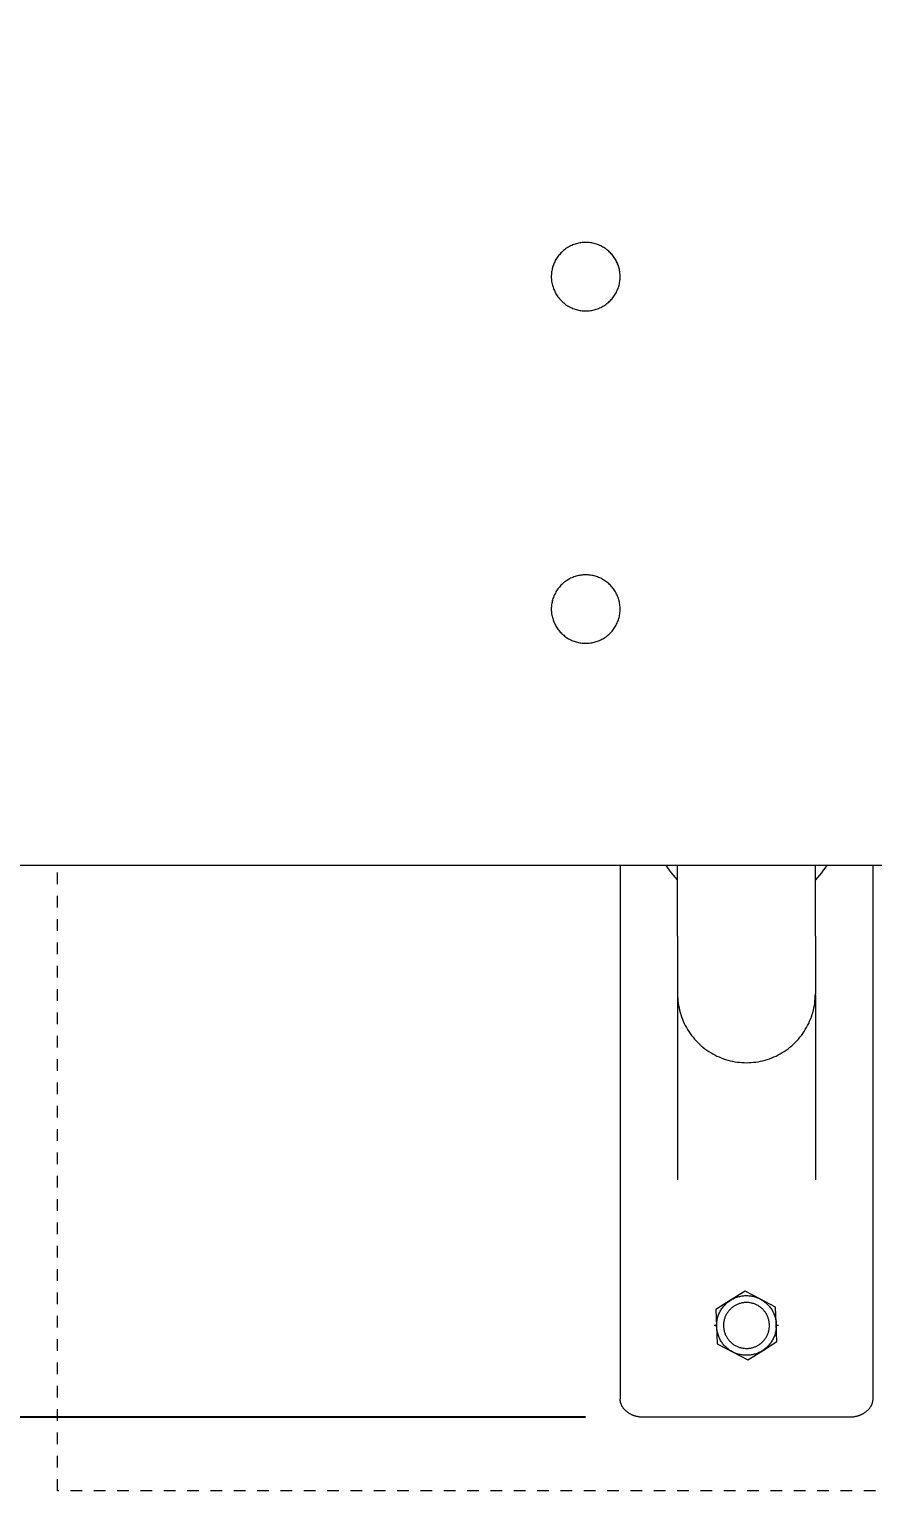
# Model space of a CAD drawing. Header units: inches. Extents: x -9 to 187, y -3 to 135.
# Drawn here: x -0.02 to 7.21, y 48.14 to 60.67 of the extents above; entities that cross this region are included whole.
import ezdxf

# ---------------------------------------------------------------- set-up
doc = ezdxf.new("R2010")
doc.units = ezdxf.units.IN
doc.linetypes.add('HIDDEN', pattern=[1.905, 1.27, -0.635])
for name, color, linetype, lineweight in [('ZANO_R', 7, 'Continuous', 0), ('ZANO_R_przerywana', 250, 'HIDDEN', 0), ('ZANO_W', 1, 'Continuous', 0)]:
    doc.layers.add(name, color=color, linetype=linetype, lineweight=lineweight)
doc.styles.get("Standard").update_dxf_attribs({"font": 'arial.ttf'})
doc.dimstyles.new('amerykanie', dxfattribs={"dimtxt": 50, "dimasz": 50, "dimexe": 0.5, "dimexo": 0.5, "dimgap": 1, "dimtad": 1, "dimdec": 0, "dimzin": 0, "dimlunit": 5, "dimtxsty": 'Standard', "dimcen": 0.09, "dimclrd": 1, "dimclre": 1, "dimclrt": 1, "dimazin": 0, "dimtfac": 1, "dimtdec": 0, "dimtmove": 0, "dimatfit": 3, "dimfxl": 1, "dimtzin": 0, "dimarcsym": 1})

# ---------------------------------------------------------------- blocks, each defined once
blk = doc.blocks.new('*D364')
at = {"layer": 'ZANO_W', "color": 1, "lineweight": -2}
for p, q in [((4.744, 74.751), (-5.358, 74.751)), ((-4.858, 49.769), (-4.858, 73.751)), ((4.744, 48.769), (-5.358, 48.769))]:
    blk.add_line(p, q, dxfattribs=at)
at = {"layer": 'ZANO_W', "color": 1}
for points in [[(-4.691, 73.751), (-5.024, 73.751), (-4.858, 74.751)], [(-5.024, 49.769), (-4.691, 49.769), (-4.858, 48.769)]]:
    blk.add_solid(points, dxfattribs=at)
at = {"layer": 'ZANO_W', "color": 1, "insert": (-6.187, 61.76), "char_height": 1.625, "attachment_point": 5, "rotation": 90}
blk.add_mtext('26', dxfattribs=at)

msp = doc.modelspace()

# ---------------------------------------------------------------- linework, layer by layer
at = {"layer": 'ZANO_R'}
for p, q in [((4.55748, 58.77229), (4.5497, 58.76555)), ((4.55773, 58.77257), (4.54996, 58.76584)), ((4.5655, 58.77876), (4.55748, 58.77229)), ((4.56574, 58.77902), (4.55773, 58.77257)), ((4.57373, 58.78495), (4.5655, 58.77876)), ((4.57396, 58.78519), (4.56574, 58.77902)), ((4.58217, 58.79084), (4.57373, 58.78495)), ((4.5824, 58.79106), (4.57396, 58.78519)), ((4.59082, 58.79644), (4.58217, 58.79084)), ((4.59103, 58.79664), (4.5824, 58.79106)), ((4.59966, 58.80173), (4.59082, 58.79644)), ((4.59986, 58.80192), (4.59103, 58.79664)), ((4.60867, 58.80671), (4.59966, 58.80173)), ((4.60886, 58.80688), (4.59986, 58.80192)), ((4.61785, 58.81137), (4.60867, 58.80671)), ((4.61804, 58.81153), (4.60886, 58.80688)), ((4.62719, 58.81571), (4.61785, 58.81137)), ((4.62737, 58.81585), (4.61804, 58.81153)), ((4.63668, 58.81972), (4.62719, 58.81571)), ((4.63684, 58.81985), (4.62737, 58.81585)), ((4.6463, 58.8234), (4.63668, 58.81972)), ((4.64645, 58.82351), (4.63684, 58.81985)), ((4.65604, 58.82674), (4.6463, 58.8234)), ((4.65618, 58.82684), (4.64645, 58.82351)), ((4.6659, 58.82973), (4.65604, 58.82674)), ((4.66602, 58.82982), (4.65618, 58.82684)), ((4.67585, 58.83238), (4.6659, 58.82973)), ((4.67595, 58.83246), (4.66602, 58.82982)), ((4.68589, 58.83469), (4.67585, 58.83238)), ((4.68598, 58.83475), (4.67595, 58.83246)), ((4.696, 58.83664), (4.68589, 58.83469)), ((4.69608, 58.83669), (4.68598, 58.83475)), ((4.70617, 58.83823), (4.696, 58.83664)), ((4.70624, 58.83827), (4.69608, 58.83669)), ((4.7164, 58.83947), (4.70617, 58.83823)), ((4.71644, 58.8395), (4.70624, 58.83827)), ((4.72666, 58.84036), (4.7164, 58.83947)), ((4.72669, 58.84038), (4.71644, 58.8395)), ((4.73694, 58.84088), (4.72666, 58.84036)), ((4.73696, 58.84089), (4.72669, 58.84038)), ((4.74724, 58.84105), (4.73694, 58.84088)), ((4.74724, 58.84105), (4.73696, 58.84089)), ((4.75752, 58.84089), (4.74724, 58.84105)), ((4.75754, 58.84088), (4.74724, 58.84105)), ((4.76779, 58.84038), (4.75752, 58.84089)), ((4.76782, 58.84036), (4.75754, 58.84088)), ((4.77803, 58.8395), (4.76779, 58.84038)), ((4.77808, 58.83947), (4.76782, 58.84036)), ((4.78824, 58.83827), (4.77803, 58.8395)), ((4.78831, 58.83823), (4.77808, 58.83947)), ((4.7984, 58.83669), (4.78824, 58.83827)), ((4.79848, 58.83664), (4.78831, 58.83823)), ((4.8085, 58.83475), (4.7984, 58.83669)), ((4.80859, 58.83469), (4.79848, 58.83664)), ((4.81852, 58.83246), (4.8085, 58.83475)), ((4.81863, 58.83238), (4.80859, 58.83469)), ((4.82846, 58.82982), (4.81852, 58.83246)), ((4.82858, 58.82973), (4.81863, 58.83238)), ((4.8383, 58.82684), (4.82846, 58.82982)), ((4.83844, 58.82674), (4.82858, 58.82973)), ((4.84803, 58.82351), (4.8383, 58.82684)), ((4.84818, 58.8234), (4.83844, 58.82674)), ((4.85764, 58.81985), (4.84803, 58.82351)), ((4.8578, 58.81972), (4.84818, 58.8234)), ((4.86711, 58.81585), (4.85764, 58.81985)), ((4.86728, 58.81571), (4.8578, 58.81972)), ((4.87644, 58.81153), (4.86711, 58.81585)), ((4.87662, 58.81137), (4.86728, 58.81571)), ((4.88561, 58.80688), (4.87644, 58.81153)), ((4.88581, 58.80671), (4.87662, 58.81137)), ((4.89462, 58.80192), (4.88561, 58.80688)), ((4.89482, 58.80173), (4.88581, 58.80671)), ((4.90344, 58.79664), (4.89462, 58.80192)), ((4.90366, 58.79644), (4.89482, 58.80173)), ((4.91208, 58.79106), (4.90344, 58.79664)), ((4.9123, 58.79084), (4.90366, 58.79644)), ((4.92052, 58.78519), (4.91208, 58.79106)), ((4.92075, 58.78495), (4.9123, 58.79084)), ((4.92874, 58.77902), (4.92052, 58.78519)), ((4.92898, 58.77876), (4.92075, 58.78495)), ((4.93675, 58.77257), (4.92874, 58.77902)), ((4.937, 58.77229), (4.92898, 58.77876)), ((4.94452, 58.76584), (4.93675, 58.77257)), ((4.94478, 58.76555), (4.937, 58.77229)), ((4.46969, 58.64732), (4.46632, 58.63758)), ((4.46998, 58.64786), (4.46661, 58.63815)), ((4.4734, 58.65693), (4.46969, 58.64732)), ((4.47369, 58.65745), (4.46998, 58.64786)), ((4.47744, 58.6664), (4.4734, 58.65693)), ((4.47773, 58.66691), (4.47369, 58.65745)), ((4.4818, 58.67573), (4.47744, 58.6664)), ((4.48209, 58.67622), (4.47773, 58.66691)), ((4.48649, 58.6849), (4.4818, 58.67573)), ((4.48678, 58.68537), (4.48209, 58.67622)), ((4.4915, 58.6939), (4.48649, 58.6849)), ((4.49179, 58.69435), (4.48678, 58.68537)), ((4.49682, 58.70272), (4.4915, 58.6939)), ((4.49711, 58.70315), (4.49179, 58.69435)), ((4.50244, 58.71134), (4.49682, 58.70272)), ((4.50273, 58.71176), (4.49711, 58.70315)), ((4.50836, 58.71977), (4.50244, 58.71134)), ((4.50864, 58.72017), (4.50273, 58.71176)), ((4.51457, 58.72799), (4.50836, 58.71977)), ((4.51485, 58.72837), (4.50864, 58.72017)), ((4.52106, 58.73598), (4.51457, 58.72799)), ((4.52134, 58.73634), (4.51485, 58.72837)), ((4.52783, 58.74374), (4.52106, 58.73598)), ((4.5281, 58.74409), (4.52134, 58.73634)), ((4.53486, 58.75126), (4.52783, 58.74374)), ((4.53513, 58.75159), (4.5281, 58.74409)), ((4.54216, 58.75854), (4.53486, 58.75126)), ((4.54242, 58.75884), (4.53513, 58.75159)), ((4.5497, 58.76555), (4.54216, 58.75854)), ((4.54996, 58.76584), (4.54242, 58.75884)), ((4.95206, 58.75884), (4.94452, 58.76584)), ((4.95232, 58.75854), (4.94478, 58.76555)), ((4.95935, 58.75159), (4.95206, 58.75884)), ((4.95961, 58.75126), (4.95232, 58.75854)), ((4.96638, 58.74409), (4.95935, 58.75159)), ((4.96665, 58.74374), (4.95961, 58.75126)), ((4.97314, 58.73634), (4.96638, 58.74409)), ((4.97342, 58.73598), (4.96665, 58.74374)), ((4.97963, 58.72837), (4.97314, 58.73634)), ((4.97991, 58.72799), (4.97342, 58.73598)), ((4.98584, 58.72017), (4.97963, 58.72837)), ((4.98612, 58.71977), (4.97991, 58.72799)), ((4.99175, 58.71176), (4.98584, 58.72017)), ((4.99204, 58.71134), (4.98612, 58.71977)), ((4.99737, 58.70315), (4.99175, 58.71176)), ((4.99766, 58.70272), (4.99204, 58.71134)), ((5.00269, 58.69435), (4.99737, 58.70315)), ((5.00298, 58.6939), (4.99766, 58.70272)), ((5.00769, 58.68537), (5.00269, 58.69435)), ((5.00799, 58.6849), (5.00298, 58.6939)), ((5.01238, 58.67622), (5.00769, 58.68537)), ((5.01267, 58.67573), (5.00799, 58.6849)), ((5.01675, 58.66691), (5.01238, 58.67622)), ((5.01704, 58.6664), (5.01267, 58.67573)), ((5.02079, 58.65745), (5.01675, 58.66691)), ((5.02108, 58.65693), (5.01704, 58.6664)), ((5.0245, 58.64786), (5.02079, 58.65745)), ((5.02479, 58.64732), (5.02108, 58.65693)), ((5.02787, 58.63815), (5.0245, 58.64786)), ((5.02815, 58.63758), (5.02479, 58.64732)), ((4.45219, 58.55743), (4.45198, 58.54715)), ((4.45198, 58.54715), (4.45225, 58.5369)), ((4.45275, 58.5677), (4.45219, 58.55743)), ((4.45225, 58.5369), (4.45286, 58.52667)), ((4.45367, 58.57794), (4.45275, 58.5677)), ((4.45286, 58.52667), (4.45384, 58.51647)), ((4.45494, 58.58814), (4.45367, 58.57794)), ((4.45658, 58.59829), (4.45494, 58.58814)), ((4.45856, 58.60838), (4.45658, 58.59829)), ((4.4609, 58.6184), (4.45856, 58.60838)), ((4.4615, 58.62091), (4.45979, 58.61406)), ((4.46358, 58.62832), (4.4609, 58.6184)), ((4.46338, 58.62772), (4.4615, 58.62091)), ((4.46632, 58.63758), (4.4633, 58.62774)), ((4.46661, 58.63815), (4.46358, 58.62832)), ((5.0309, 58.62832), (5.02787, 58.63815)), ((5.03118, 58.62774), (5.02815, 58.63758)), ((5.03358, 58.6184), (5.0309, 58.62832)), ((5.03297, 58.62091), (5.0311, 58.62772)), ((5.03468, 58.61406), (5.03297, 58.62091)), ((5.03592, 58.60838), (5.03358, 58.6184)), ((5.0379, 58.59829), (5.03592, 58.60838)), ((5.03953, 58.58814), (5.0379, 58.59829)), ((5.04081, 58.57794), (5.03953, 58.58814)), ((5.04064, 58.51647), (5.04161, 58.52667)), ((5.04173, 58.5677), (5.04081, 58.57794)), ((5.04161, 58.52667), (5.04223, 58.5369)), ((5.04229, 58.55743), (5.04173, 58.5677)), ((5.04223, 58.5369), (5.0425, 58.54715)), ((5.0425, 58.54715), (5.04229, 58.55743)), ((4.45384, 58.51647), (4.45517, 58.5063)), ((4.45517, 58.5063), (4.45685, 58.49619)), ((4.45685, 58.49619), (4.45888, 58.48614)), ((4.45888, 58.48614), (4.46125, 58.47617)), ((4.46125, 58.47617), (4.46398, 58.46628)), ((4.46398, 58.46628), (4.46704, 58.4565)), ((4.46704, 58.4565), (4.47044, 58.44683)), ((4.47044, 58.44683), (4.47418, 58.43728)), ((4.47418, 58.43728), (4.47824, 58.42787)), ((4.47824, 58.42787), (4.48263, 58.41861)), ((4.48263, 58.41861), (4.48734, 58.4095)), ((4.48734, 58.4095), (4.49236, 58.40056)), ((4.49236, 58.40056), (4.49768, 58.39181)), ((4.49768, 58.39181), (4.50331, 58.38324)), ((4.99116, 58.38324), (4.99679, 58.39181)), ((4.99679, 58.39181), (5.00212, 58.40056)), ((5.00212, 58.40056), (5.00714, 58.4095)), ((5.00714, 58.4095), (5.01185, 58.41861)), ((5.01185, 58.41861), (5.01624, 58.42787)), ((5.01624, 58.42787), (5.0203, 58.43728)), ((5.0203, 58.43728), (5.02404, 58.44683)), ((5.02404, 58.44683), (5.02744, 58.4565)), ((5.02744, 58.4565), (5.0305, 58.46628)), ((5.0305, 58.46628), (5.03322, 58.47617)), ((5.03322, 58.47617), (5.0356, 58.48614)), ((5.0356, 58.48614), (5.03763, 58.49619)), ((5.03763, 58.49619), (5.03931, 58.5063)), ((5.03931, 58.5063), (5.04064, 58.51647)), ((4.50331, 58.38324), (4.50924, 58.37487)), ((4.50924, 58.37487), (4.51545, 58.36671)), ((4.51545, 58.36671), (4.52193, 58.35878)), ((4.52193, 58.35878), (4.5287, 58.35107)), ((4.5287, 58.35107), (4.53572, 58.3436)), ((4.53572, 58.3436), (4.543, 58.33639)), ((4.543, 58.33639), (4.55052, 58.32942)), ((4.55052, 58.32942), (4.55829, 58.32273)), ((4.55829, 58.32273), (4.56628, 58.31631)), ((4.56628, 58.31631), (4.57448, 58.31017)), ((4.57448, 58.31017), (4.5829, 58.30431)), ((4.5829, 58.30431), (4.59152, 58.29876)), ((4.59152, 58.29876), (4.60032, 58.2935)), ((4.60032, 58.2935), (4.6093, 58.28856)), ((4.6093, 58.28856), (4.61844, 58.28392)), ((4.61844, 58.28392), (4.62774, 58.27961)), ((4.62774, 58.27961), (4.63719, 58.27563)), ((4.63719, 58.27563), (4.64677, 58.27197)), ((4.64677, 58.27197), (4.65647, 58.26865)), ((4.65647, 58.26865), (4.66627, 58.26567)), ((4.8282, 58.26567), (4.83801, 58.26865)), ((4.83801, 58.26865), (4.84771, 58.27197)), ((4.84771, 58.27197), (4.85729, 58.27563)), ((4.85729, 58.27563), (4.86673, 58.27961)), ((4.86673, 58.27961), (4.87603, 58.28392)), ((4.87603, 58.28392), (4.88518, 58.28856)), ((4.88518, 58.28856), (4.89416, 58.2935)), ((4.89416, 58.2935), (4.90296, 58.29876)), ((4.90296, 58.29876), (4.91158, 58.30431)), ((4.91158, 58.30431), (4.91999, 58.31017)), ((4.91999, 58.31017), (4.9282, 58.31631)), ((4.9282, 58.31631), (4.93619, 58.32273)), ((4.93619, 58.32273), (4.94395, 58.32942)), ((4.94395, 58.32942), (4.95148, 58.33639)), ((4.95148, 58.33639), (4.95876, 58.3436)), ((4.95876, 58.3436), (4.96578, 58.35107)), ((4.96578, 58.35107), (4.97254, 58.35878)), ((4.97254, 58.35878), (4.97903, 58.36671)), ((4.97903, 58.36671), (4.98524, 58.37487)), ((4.98524, 58.37487), (4.99116, 58.38324)), ((4.66627, 58.26567), (4.67618, 58.26303)), ((4.67618, 58.26303), (4.68617, 58.26074)), ((4.68617, 58.26074), (4.69624, 58.25879)), ((4.69624, 58.25879), (4.70636, 58.2572)), ((4.70636, 58.2572), (4.71654, 58.25595)), ((4.71654, 58.25595), (4.72675, 58.25506)), ((4.72675, 58.25506), (4.73699, 58.25453)), ((4.73699, 58.25453), (4.74724, 58.25435)), ((4.74724, 58.25435), (4.75749, 58.25453)), ((4.75749, 58.25453), (4.76773, 58.25506)), ((4.76773, 58.25506), (4.77794, 58.25595)), ((4.77794, 58.25595), (4.78811, 58.2572)), ((4.78811, 58.2572), (4.79824, 58.25879)), ((4.79824, 58.25879), (4.80831, 58.26074)), ((4.80831, 58.26074), (4.8183, 58.26303)), ((4.8183, 58.26303), (4.8282, 58.26567)), ((4.52134, 55.88641), (4.51485, 55.87844)), ((4.5281, 55.89416), (4.52134, 55.88641)), ((4.53513, 55.90166), (4.5281, 55.89416)), ((4.54242, 55.90891), (4.53513, 55.90166)), ((4.54996, 55.91591), (4.54242, 55.90891)), ((4.55773, 55.92264), (4.54996, 55.91591)), ((4.56574, 55.92909), (4.55773, 55.92264)), ((4.57396, 55.93526), (4.56574, 55.92909)), ((4.5824, 55.94114), (4.57396, 55.93526)), ((4.59103, 55.94672), (4.5824, 55.94114)), ((4.59986, 55.95199), (4.59103, 55.94672)), ((4.60886, 55.95696), (4.59986, 55.95199)), ((4.61804, 55.9616), (4.60886, 55.95696)), ((4.62737, 55.96593), (4.61804, 55.9616)), ((4.63684, 55.96992), (4.62737, 55.96593)), ((4.64645, 55.97358), (4.63684, 55.96992)), ((4.65618, 55.97691), (4.64645, 55.97358)), ((4.66602, 55.97989), (4.65618, 55.97691)), ((4.67595, 55.98253), (4.66602, 55.97989)), ((4.68598, 55.98482), (4.67595, 55.98253)), ((4.69608, 55.98676), (4.68598, 55.98482)), ((4.70624, 55.98834), (4.69608, 55.98676)), ((4.71644, 55.98957), (4.70624, 55.98834)), ((4.72669, 55.99045), (4.71644, 55.98957)), ((4.73696, 55.99096), (4.72669, 55.99045)), ((4.74724, 55.99112), (4.73696, 55.99096)), ((4.75752, 55.99096), (4.74724, 55.99112)), ((4.76779, 55.99045), (4.75752, 55.99096)), ((4.77803, 55.98957), (4.76779, 55.99045)), ((4.78824, 55.98834), (4.77803, 55.98957)), ((4.7984, 55.98676), (4.78824, 55.98834)), ((4.8085, 55.98482), (4.7984, 55.98676)), ((4.81852, 55.98253), (4.8085, 55.98482)), ((4.82846, 55.97989), (4.81852, 55.98253)), ((4.8383, 55.97691), (4.82846, 55.97989)), ((4.84803, 55.97358), (4.8383, 55.97691)), ((4.85764, 55.96992), (4.84803, 55.97358)), ((4.86711, 55.96593), (4.85764, 55.96992)), ((4.87644, 55.9616), (4.86711, 55.96593)), ((4.88561, 55.95696), (4.87644, 55.9616)), ((4.89462, 55.95199), (4.88561, 55.95696)), ((4.90344, 55.94672), (4.89462, 55.95199)), ((4.91208, 55.94114), (4.90344, 55.94672)), ((4.92052, 55.93526), (4.91208, 55.94114)), ((4.92874, 55.92909), (4.92052, 55.93526)), ((4.93675, 55.92264), (4.92874, 55.92909)), ((4.94452, 55.91591), (4.93675, 55.92264)), ((4.95206, 55.90891), (4.94452, 55.91591)), ((4.95935, 55.90166), (4.95206, 55.90891)), ((4.96638, 55.89416), (4.95935, 55.90166)), ((4.97314, 55.88641), (4.96638, 55.89416)), ((4.97963, 55.87844), (4.97314, 55.88641)), ((4.4609, 55.76847), (4.45856, 55.75845)), ((4.4615, 55.77098), (4.45979, 55.76413)), ((4.46358, 55.77839), (4.4609, 55.76847)), ((4.46338, 55.77779), (4.4615, 55.77098)), ((4.46661, 55.78822), (4.46358, 55.77839)), ((4.46998, 55.79793), (4.46661, 55.78822)), ((4.47369, 55.80752), (4.46998, 55.79793)), ((4.47773, 55.81698), (4.47369, 55.80752)), ((4.48209, 55.82629), (4.47773, 55.81698)), ((4.48678, 55.83544), (4.48209, 55.82629)), ((4.49179, 55.84442), (4.48678, 55.83544)), ((4.49711, 55.85322), (4.49179, 55.84442)), ((4.50273, 55.86183), (4.49711, 55.85322)), ((4.50864, 55.87024), (4.50273, 55.86183)), ((4.51485, 55.87844), (4.50864, 55.87024)), ((4.98584, 55.87024), (4.97963, 55.87844)), ((4.99175, 55.86183), (4.98584, 55.87024)), ((4.99737, 55.85322), (4.99175, 55.86183)), ((5.00269, 55.84442), (4.99737, 55.85322)), ((5.00769, 55.83544), (5.00269, 55.84442)), ((5.01238, 55.82629), (5.00769, 55.83544)), ((5.01675, 55.81698), (5.01238, 55.82629)), ((5.02079, 55.80752), (5.01675, 55.81698)), ((5.0245, 55.79793), (5.02079, 55.80752)), ((5.02787, 55.78822), (5.0245, 55.79793)), ((5.0309, 55.77839), (5.02787, 55.78822)), ((5.03358, 55.76847), (5.0309, 55.77839)), ((5.03297, 55.77098), (5.0311, 55.77779)), ((5.03468, 55.76413), (5.03297, 55.77098)), ((5.03592, 55.75845), (5.03358, 55.76847)), ((4.45219, 55.7075), (4.45198, 55.69722)), ((4.45198, 55.69722), (4.45225, 55.68697)), ((4.45275, 55.71777), (4.45219, 55.7075)), ((4.45225, 55.68697), (4.45286, 55.67674)), ((4.45367, 55.72801), (4.45275, 55.71777)), ((4.45286, 55.67674), (4.45384, 55.66654)), ((4.45494, 55.73821), (4.45367, 55.72801)), ((4.45384, 55.66654), (4.45517, 55.65637)), ((4.45658, 55.74836), (4.45494, 55.73821)), ((4.45517, 55.65637), (4.45685, 55.64626)), ((4.45856, 55.75845), (4.45658, 55.74836)), ((4.45685, 55.64626), (4.45888, 55.63621)), ((4.45888, 55.63621), (4.46125, 55.62624)), ((5.03322, 55.62624), (5.0356, 55.63621)), ((5.0356, 55.63621), (5.03763, 55.64626)), ((5.0379, 55.74836), (5.03592, 55.75845)), ((5.03763, 55.64626), (5.03931, 55.65637)), ((5.03953, 55.73821), (5.0379, 55.74836)), ((5.03931, 55.65637), (5.04064, 55.66654)), ((5.04081, 55.72801), (5.03953, 55.73821)), ((5.04064, 55.66654), (5.04161, 55.67674)), ((5.04173, 55.71777), (5.04081, 55.72801)), ((5.04161, 55.67674), (5.04223, 55.68697)), ((5.04229, 55.7075), (5.04173, 55.71777)), ((5.04223, 55.68697), (5.0425, 55.69722)), ((5.0425, 55.69722), (5.04229, 55.7075)), ((4.46125, 55.62624), (4.46398, 55.61636)), ((4.46398, 55.61636), (4.46704, 55.60657)), ((4.46704, 55.60657), (4.47044, 55.5969)), ((4.47044, 55.5969), (4.47418, 55.58736)), ((4.47418, 55.58736), (4.47824, 55.57794)), ((4.47824, 55.57794), (4.48263, 55.56868)), ((4.48263, 55.56868), (4.48734, 55.55957)), ((4.48734, 55.55957), (4.49236, 55.55064)), ((4.49236, 55.55064), (4.49768, 55.54188)), ((4.49768, 55.54188), (4.50331, 55.53331)), ((4.50331, 55.53331), (4.50924, 55.52494)), ((4.50924, 55.52494), (4.51545, 55.51679)), ((4.51545, 55.51679), (4.52193, 55.50885)), ((4.97254, 55.50885), (4.97903, 55.51679)), ((4.97903, 55.51679), (4.98524, 55.52494)), ((4.98524, 55.52494), (4.99116, 55.53331)), ((4.99116, 55.53331), (4.99679, 55.54188)), ((4.99679, 55.54188), (5.00212, 55.55064)), ((5.00212, 55.55064), (5.00714, 55.55957)), ((5.00714, 55.55957), (5.01185, 55.56868)), ((5.01185, 55.56868), (5.01624, 55.57794)), ((5.01624, 55.57794), (5.0203, 55.58736)), ((5.0203, 55.58736), (5.02404, 55.5969)), ((5.02404, 55.5969), (5.02744, 55.60657)), ((5.02744, 55.60657), (5.0305, 55.61636)), ((5.0305, 55.61636), (5.03322, 55.62624)), ((4.52193, 55.50885), (4.5287, 55.50114)), ((4.5287, 55.50114), (4.53572, 55.49368)), ((4.53572, 55.49368), (4.543, 55.48646)), ((4.543, 55.48646), (4.55052, 55.4795)), ((4.55052, 55.4795), (4.55829, 55.4728)), ((4.55829, 55.4728), (4.56628, 55.46638)), ((4.56628, 55.46638), (4.57448, 55.46024)), ((4.57448, 55.46024), (4.5829, 55.45438)), ((4.5829, 55.45438), (4.59152, 55.44883)), ((4.59152, 55.44883), (4.60032, 55.44357)), ((4.60032, 55.44357), (4.6093, 55.43863)), ((4.6093, 55.43863), (4.61844, 55.434)), ((4.61844, 55.434), (4.62774, 55.42968)), ((4.62774, 55.42968), (4.63719, 55.4257)), ((4.63719, 55.4257), (4.64677, 55.42204)), ((4.64677, 55.42204), (4.65647, 55.41872)), ((4.65647, 55.41872), (4.66627, 55.41574)), ((4.66627, 55.41574), (4.67618, 55.4131)), ((4.67618, 55.4131), (4.68617, 55.41081)), ((4.68617, 55.41081), (4.69624, 55.40886)), ((4.69624, 55.40886), (4.70636, 55.40727)), ((4.70636, 55.40727), (4.71654, 55.40602)), ((4.71654, 55.40602), (4.72675, 55.40514)), ((4.72675, 55.40514), (4.73699, 55.4046)), ((4.73699, 55.4046), (4.74724, 55.40442)), ((4.74724, 55.40442), (4.75749, 55.4046)), ((4.75749, 55.4046), (4.76773, 55.40514)), ((4.76773, 55.40514), (4.77794, 55.40602)), ((4.77794, 55.40602), (4.78811, 55.40727)), ((4.78811, 55.40727), (4.79824, 55.40886)), ((4.79824, 55.40886), (4.80831, 55.41081)), ((4.80831, 55.41081), (4.8183, 55.4131)), ((4.8183, 55.4131), (4.8282, 55.41574)), ((4.8282, 55.41574), (4.83801, 55.41872)), ((4.83801, 55.41872), (4.84771, 55.42204)), ((4.84771, 55.42204), (4.85729, 55.4257)), ((4.85729, 55.4257), (4.86673, 55.42968)), ((4.86673, 55.42968), (4.87603, 55.434)), ((4.87603, 55.434), (4.88518, 55.43863)), ((4.88518, 55.43863), (4.89416, 55.44357)), ((4.89416, 55.44357), (4.90296, 55.44883)), ((4.90296, 55.44883), (4.91158, 55.45438)), ((4.91158, 55.45438), (4.91999, 55.46024)), ((4.91999, 55.46024), (4.9282, 55.46638)), ((4.9282, 55.46638), (4.93619, 55.4728)), ((4.93619, 55.4728), (4.94395, 55.4795)), ((4.94395, 55.4795), (4.95148, 55.48646)), ((4.95148, 55.48646), (4.95876, 55.49368)), ((4.95876, 55.49368), (4.96578, 55.50114)), ((4.96578, 55.50114), (4.97254, 55.50885)), ((-1.5516, 53.50282), (12.03027, 53.50282)), ((5.0425, 53.50282), (5.0425, 50.14643)), ((5.45123, 53.48068), (5.43661, 53.50282)), ((5.46656, 53.45904), (5.45123, 53.48068)), ((5.48258, 53.43791), (5.46656, 53.45904)), ((5.49928, 53.4173), (5.48258, 53.43791)), ((5.51665, 53.39725), (5.49928, 53.4173)), ((5.53465, 53.37778), (5.51665, 53.39725)), ((5.53465, 52.89448), (5.53465, 53.50282)), ((6.71557, 52.89448), (6.71557, 53.50282)), ((6.73357, 53.39725), (6.71557, 53.37778)), ((6.75094, 53.4173), (6.73357, 53.39725)), ((6.76764, 53.43791), (6.75094, 53.4173)), ((6.78366, 53.45904), (6.76764, 53.43791)), ((6.79899, 53.48068), (6.78366, 53.45904)), ((6.81361, 53.50282), (6.79899, 53.48068)), ((7.20772, 53.50282), (7.20772, 50.14643)), ((5.53459, 52.89448), (5.53459, 52.39931)), ((6.71563, 52.89448), (6.71563, 52.39931)), ((5.53459, 52.39931), (5.53459, 50.80466)), ((5.53459, 52.39928), (5.53494, 52.37912)), ((5.53466, 52.40791), (5.53466, 52.40803)), ((5.53494, 52.37912), (5.53597, 52.35898)), ((6.71425, 52.35898), (6.71528, 52.37912)), ((6.71528, 52.37912), (6.71563, 52.39928)), ((6.71563, 52.39053), (6.71563, 50.80466)), ((5.53597, 52.35898), (5.53769, 52.33889)), ((5.53769, 52.33889), (5.54009, 52.31887)), ((5.54009, 52.31887), (5.54318, 52.29894)), ((5.54318, 52.29894), (5.54695, 52.27914)), ((5.54695, 52.27914), (5.55138, 52.25947)), ((5.55138, 52.25947), (5.55649, 52.23996)), ((6.69373, 52.23996), (6.69884, 52.25947)), ((6.69884, 52.25947), (6.70327, 52.27914)), ((6.70327, 52.27914), (6.70704, 52.29894)), ((6.70704, 52.29894), (6.71013, 52.31887)), ((6.71013, 52.31887), (6.71253, 52.33889)), ((6.71253, 52.33889), (6.71425, 52.35898)), ((5.55649, 52.23996), (5.56226, 52.22064)), ((5.56226, 52.22064), (5.56869, 52.20153)), ((5.56869, 52.20153), (5.57577, 52.18265)), ((5.57577, 52.18265), (5.58348, 52.16402)), ((5.58348, 52.16402), (5.59183, 52.14566)), ((5.59183, 52.14566), (5.6008, 52.1276)), ((5.6008, 52.1276), (5.61038, 52.10986)), ((6.63984, 52.10986), (6.64942, 52.1276)), ((6.64942, 52.1276), (6.65839, 52.14566)), ((6.65839, 52.14566), (6.66674, 52.16402)), ((6.66674, 52.16402), (6.67445, 52.18265)), ((6.67445, 52.18265), (6.68153, 52.20153)), ((6.68153, 52.20153), (6.68796, 52.22064)), ((6.68796, 52.22064), (6.69373, 52.23996)), ((5.61038, 52.10986), (5.62056, 52.09246)), ((5.62056, 52.09246), (5.63133, 52.07541)), ((5.63133, 52.07541), (5.64268, 52.05874)), ((5.64268, 52.05874), (5.65458, 52.04247)), ((5.65458, 52.04247), (5.66704, 52.02661)), ((5.66704, 52.02661), (5.68003, 52.01119)), ((5.68003, 52.01119), (5.69354, 51.99622)), ((6.55668, 51.99622), (6.57019, 52.01119)), ((6.57019, 52.01119), (6.58318, 52.02661)), ((6.58318, 52.02661), (6.59564, 52.04247)), ((6.59564, 52.04247), (6.60754, 52.05874)), ((6.60754, 52.05874), (6.61889, 52.07541)), ((6.61889, 52.07541), (6.62966, 52.09246)), ((6.62966, 52.09246), (6.63984, 52.10986)), ((5.69354, 51.99622), (5.70755, 51.98172)), ((5.70755, 51.98172), (5.72205, 51.96771)), ((5.72205, 51.96771), (5.73702, 51.9542)), ((5.73702, 51.9542), (5.75244, 51.94121)), ((5.75244, 51.94121), (5.7683, 51.92875)), ((5.7683, 51.92875), (5.78457, 51.91685)), ((5.78457, 51.91685), (5.80124, 51.9055)), ((5.80124, 51.9055), (5.81829, 51.89473)), ((5.81829, 51.89473), (5.83569, 51.88455)), ((5.83569, 51.88455), (5.85343, 51.87497)), ((6.39679, 51.87497), (6.41453, 51.88455)), ((6.41453, 51.88455), (6.43193, 51.89473)), ((6.43193, 51.89473), (6.44898, 51.9055)), ((6.44898, 51.9055), (6.46565, 51.91685)), ((6.46565, 51.91685), (6.48192, 51.92875)), ((6.48192, 51.92875), (6.49778, 51.94121)), ((6.49778, 51.94121), (6.5132, 51.9542)), ((6.5132, 51.9542), (6.52817, 51.96771)), ((6.52817, 51.96771), (6.54267, 51.98172)), ((6.54267, 51.98172), (6.55668, 51.99622)), ((5.85343, 51.87497), (5.87149, 51.866)), ((5.87149, 51.866), (5.88985, 51.85765)), ((5.88985, 51.85765), (5.90848, 51.84993)), ((5.90848, 51.84993), (5.92736, 51.84286)), ((5.92736, 51.84286), (5.94647, 51.83643)), ((5.94647, 51.83643), (5.96579, 51.83066)), ((5.96579, 51.83066), (5.9853, 51.82555)), ((5.9853, 51.82555), (6.00497, 51.82111)), ((6.00497, 51.82111), (6.02478, 51.81735)), ((6.02478, 51.81735), (6.0447, 51.81426)), ((6.0447, 51.81426), (6.06472, 51.81186)), ((6.06472, 51.81186), (6.08481, 51.81014)), ((6.08481, 51.81014), (6.10495, 51.80911)), ((6.10495, 51.80911), (6.12511, 51.80876)), ((6.12511, 51.80876), (6.14527, 51.80911)), ((6.14527, 51.80911), (6.16541, 51.81014)), ((6.16541, 51.81014), (6.1855, 51.81186)), ((6.1855, 51.81186), (6.20552, 51.81426)), ((6.20552, 51.81426), (6.22544, 51.81735)), ((6.22544, 51.81735), (6.24525, 51.82111)), ((6.24525, 51.82111), (6.26492, 51.82555)), ((6.26492, 51.82555), (6.28443, 51.83066)), ((6.28443, 51.83066), (6.30375, 51.83643)), ((6.30375, 51.83643), (6.32286, 51.84286)), ((6.32286, 51.84286), (6.34174, 51.84993)), ((6.34174, 51.84993), (6.36037, 51.85765)), ((6.36037, 51.85765), (6.37873, 51.866)), ((6.37873, 51.866), (6.39679, 51.87497)), ((5.0425, 50.14643), (5.0425, 48.92603)), ((7.20772, 50.14643), (7.20772, 48.92603)), ((5.98842, 49.77224), (5.86353, 49.69332)), ((5.94767, 49.7403), (5.954, 49.74618)), ((5.954, 49.74618), (5.96052, 49.75185)), ((5.96052, 49.75185), (5.96724, 49.7573)), ((5.96724, 49.7573), (5.97413, 49.76252)), ((5.97413, 49.76252), (5.98119, 49.7675)), ((5.98119, 49.7675), (5.98842, 49.77224)), ((6.11331, 49.85116), (5.98842, 49.77224)), ((5.98842, 49.77224), (5.9958, 49.77673)), ((5.9958, 49.77673), (6.00333, 49.78097)), ((6.00333, 49.78097), (6.01101, 49.78496)), ((6.01101, 49.78496), (6.01881, 49.78868)), ((6.01881, 49.78868), (6.02673, 49.79214)), ((6.02673, 49.79214), (6.03476, 49.79533)), ((6.03476, 49.79533), (6.0429, 49.79824)), ((6.0429, 49.79824), (6.05113, 49.80088)), ((6.05113, 49.80088), (6.05945, 49.80324)), ((6.05945, 49.80324), (6.06784, 49.80532)), ((6.06784, 49.80532), (6.07629, 49.80711)), ((6.07899, 49.74728), (6.07237, 49.74556)), ((6.07629, 49.80711), (6.08481, 49.80861)), ((6.08566, 49.74876), (6.07899, 49.74728)), ((6.08481, 49.80861), (6.09336, 49.80983)), ((6.09237, 49.75001), (6.08566, 49.74876)), ((6.09913, 49.75103), (6.09237, 49.75001)), ((6.09336, 49.80983), (6.10196, 49.81076)), ((6.10592, 49.75182), (6.09913, 49.75103)), ((6.10196, 49.81076), (6.11058, 49.81139)), ((6.11273, 49.75237), (6.10592, 49.75182)), ((6.11058, 49.81139), (6.11921, 49.81174)), ((6.11955, 49.75268), (6.11273, 49.75237)), ((6.24411, 49.78246), (6.11331, 49.85116)), ((6.11921, 49.81174), (6.12786, 49.81179)), ((6.12639, 49.75275), (6.11955, 49.75268)), ((6.13322, 49.75259), (6.12639, 49.75275)), ((6.12786, 49.81179), (6.1365, 49.81155)), ((6.14004, 49.75219), (6.13322, 49.75259)), ((6.1365, 49.81155), (6.14512, 49.81102)), ((6.14684, 49.75155), (6.14004, 49.75219)), ((6.14512, 49.81102), (6.15373, 49.8102)), ((6.15362, 49.75068), (6.14684, 49.75155)), ((6.16036, 49.74957), (6.15362, 49.75068)), ((6.15373, 49.8102), (6.1623, 49.80909)), ((6.16706, 49.74823), (6.16036, 49.74957)), ((6.1623, 49.80909), (6.17083, 49.80769)), ((6.17371, 49.74666), (6.16706, 49.74823)), ((6.17083, 49.80769), (6.17931, 49.806)), ((6.1803, 49.74486), (6.17371, 49.74666)), ((6.17931, 49.806), (6.18772, 49.80403)), ((6.18772, 49.80403), (6.19607, 49.80177)), ((6.19607, 49.80177), (6.20433, 49.79924)), ((6.20433, 49.79924), (6.2125, 49.79642)), ((6.2125, 49.79642), (6.22058, 49.79333)), ((6.22058, 49.79333), (6.22854, 49.78997)), ((6.22854, 49.78997), (6.23639, 49.78635)), ((6.23639, 49.78635), (6.24411, 49.78246)), ((6.24411, 49.78246), (6.25169, 49.77831)), ((6.3749, 49.71375), (6.24411, 49.78246)), ((6.25169, 49.77831), (6.25913, 49.77391)), ((6.25913, 49.77391), (6.26641, 49.76925)), ((6.26641, 49.76925), (6.27354, 49.76436)), ((6.27354, 49.76436), (6.28049, 49.75923)), ((6.28049, 49.75923), (6.28727, 49.75386)), ((6.28727, 49.75386), (6.29386, 49.74827)), ((6.29386, 49.74827), (6.30027, 49.74247)), ((5.86353, 49.69332), (5.86942, 49.5457)), ((5.87598, 49.61433), (5.87809, 49.62271)), ((5.87809, 49.62271), (5.88049, 49.63102)), ((5.88049, 49.63102), (5.88316, 49.63924)), ((5.88316, 49.63924), (5.88612, 49.64736)), ((5.88612, 49.64736), (5.88934, 49.65538)), ((5.88934, 49.65538), (5.89283, 49.66329)), ((5.89283, 49.66329), (5.89659, 49.67107)), ((5.89659, 49.67107), (5.90061, 49.67872)), ((5.90061, 49.67872), (5.90489, 49.68623)), ((5.90489, 49.68623), (5.90942, 49.6936)), ((5.90942, 49.6936), (5.91419, 49.7008)), ((5.91419, 49.7008), (5.9192, 49.70784)), ((5.9192, 49.70784), (5.92445, 49.71471)), ((5.92445, 49.71471), (5.92993, 49.7214)), ((5.92993, 49.7214), (5.93563, 49.7279)), ((5.93563, 49.7279), (5.94155, 49.7342)), ((5.94105, 49.62568), (5.93874, 49.61925)), ((5.94358, 49.63203), (5.94105, 49.62568)), ((5.94155, 49.7342), (5.94767, 49.7403)), ((5.94633, 49.63828), (5.94358, 49.63203)), ((5.9493, 49.64444), (5.94633, 49.63828)), ((5.95248, 49.65049), (5.9493, 49.64444)), ((5.95586, 49.65642), (5.95248, 49.65049)), ((5.95945, 49.66223), (5.95586, 49.65642)), ((5.96324, 49.66792), (5.95945, 49.66223)), ((5.96723, 49.67347), (5.96324, 49.66792)), ((5.9714, 49.67888), (5.96723, 49.67347)), ((5.97576, 49.68414), (5.9714, 49.67888)), ((5.9803, 49.68924), (5.97576, 49.68414)), ((5.98502, 49.69419), (5.9803, 49.68924)), ((5.9899, 49.69897), (5.98502, 49.69419)), ((5.99495, 49.70358), (5.9899, 49.69897)), ((6.00015, 49.708), (5.99495, 49.70358)), ((6.0055, 49.71225), (6.00015, 49.708)), ((6.011, 49.71631), (6.0055, 49.71225)), ((6.01664, 49.72017), (6.011, 49.71631)), ((6.0224, 49.72384), (6.01664, 49.72017)), ((6.02829, 49.7273), (6.0224, 49.72384)), ((6.0343, 49.73056), (6.02829, 49.7273)), ((6.04042, 49.7336), (6.0343, 49.73056)), ((6.04663, 49.73644), (6.04042, 49.7336)), ((6.05295, 49.73905), (6.04663, 49.73644)), ((6.05935, 49.74144), (6.05295, 49.73905)), ((6.06582, 49.74361), (6.05935, 49.74144)), ((6.07237, 49.74556), (6.06582, 49.74361)), ((6.18682, 49.74283), (6.1803, 49.74486)), ((6.19327, 49.74058), (6.18682, 49.74283)), ((6.19964, 49.7381), (6.19327, 49.74058)), ((6.20592, 49.7354), (6.19964, 49.7381)), ((6.2121, 49.73249), (6.20592, 49.7354)), ((6.21818, 49.72936), (6.2121, 49.73249)), ((6.22414, 49.72603), (6.21818, 49.72936)), ((6.22999, 49.72249), (6.22414, 49.72603)), ((6.2357, 49.71875), (6.22999, 49.72249)), ((6.24129, 49.71481), (6.2357, 49.71875)), ((6.24673, 49.71069), (6.24129, 49.71481)), ((6.25203, 49.70637), (6.24673, 49.71069)), ((6.25718, 49.70188), (6.25203, 49.70637)), ((6.26216, 49.6972), (6.25718, 49.70188)), ((6.26698, 49.69236), (6.26216, 49.6972)), ((6.27163, 49.68736), (6.26698, 49.69236)), ((6.27611, 49.68219), (6.27163, 49.68736)), ((6.2804, 49.67687), (6.27611, 49.68219)), ((6.2845, 49.67141), (6.2804, 49.67687)), ((6.28842, 49.66581), (6.2845, 49.67141)), ((6.29213, 49.66008), (6.28842, 49.66581)), ((6.29565, 49.65422), (6.29213, 49.66008)), ((6.29895, 49.64824), (6.29565, 49.65422)), ((6.30205, 49.64215), (6.29895, 49.64824)), ((6.30027, 49.74247), (6.30647, 49.73644)), ((6.30494, 49.63596), (6.30205, 49.64215)), ((6.30761, 49.62967), (6.30494, 49.63596)), ((6.30647, 49.73644), (6.31246, 49.73022)), ((6.31006, 49.62329), (6.30761, 49.62967)), ((6.31229, 49.61683), (6.31006, 49.62329)), ((6.31246, 49.73022), (6.31824, 49.72379)), ((6.31824, 49.72379), (6.3238, 49.71717)), ((6.3238, 49.71717), (6.32913, 49.71037)), ((6.32913, 49.71037), (6.33423, 49.70339)), ((6.33423, 49.70339), (6.33909, 49.69624)), ((6.33909, 49.69624), (6.34371, 49.68893)), ((6.34371, 49.68893), (6.34808, 49.68148)), ((6.34808, 49.68148), (6.35219, 49.67387)), ((6.35219, 49.67387), (6.35605, 49.66614)), ((6.35605, 49.66614), (6.35964, 49.65827)), ((6.35964, 49.65827), (6.36296, 49.65029)), ((6.36296, 49.65029), (6.36601, 49.64221)), ((6.36601, 49.64221), (6.36879, 49.63402)), ((6.36879, 49.63402), (6.37129, 49.62575)), ((6.37129, 49.62575), (6.37351, 49.61739)), ((6.3808, 49.56613), (6.3749, 49.71375)), ((5.86902, 49.55592), (5.84954, 49.55592)), ((5.86922, 49.55434), (5.86932, 49.56298)), ((5.86942, 49.5457), (5.86922, 49.55434)), ((5.86932, 49.56298), (5.8697, 49.57162)), ((5.86991, 49.53707), (5.86942, 49.5457)), ((5.86942, 49.5457), (5.87532, 49.39808)), ((5.8697, 49.57162), (5.87038, 49.58024)), ((5.8707, 49.52846), (5.86991, 49.53707)), ((5.87038, 49.58024), (5.87134, 49.58883)), ((5.87177, 49.51989), (5.8707, 49.52846)), ((5.87134, 49.58883), (5.8726, 49.59738)), ((5.87313, 49.51135), (5.87177, 49.51989)), ((5.8726, 49.59738), (5.87415, 49.60588)), ((5.87478, 49.50286), (5.87313, 49.51135)), ((5.87415, 49.60588), (5.87598, 49.61433)), ((5.87671, 49.49444), (5.87478, 49.50286)), ((5.92852, 49.56573), (5.92829, 49.5589)), ((5.92829, 49.5589), (5.92831, 49.55207)), ((5.92831, 49.55207), (5.92856, 49.54524)), ((5.92898, 49.57255), (5.92852, 49.56573)), ((5.92856, 49.54524), (5.92905, 49.53843)), ((5.92967, 49.57934), (5.92898, 49.57255)), ((5.92905, 49.53843), (5.92978, 49.53163)), ((5.9306, 49.58611), (5.92967, 49.57934)), ((5.92978, 49.53163), (5.93074, 49.52487)), ((5.93177, 49.59285), (5.9306, 49.58611)), ((5.93074, 49.52487), (5.93193, 49.51814)), ((5.93316, 49.59953), (5.93177, 49.59285)), ((5.93193, 49.51814), (5.93336, 49.51146)), ((5.93479, 49.60617), (5.93316, 49.59953)), ((5.93336, 49.51146), (5.93502, 49.50483)), ((5.93665, 49.61274), (5.93479, 49.60617)), ((5.93502, 49.50483), (5.9369, 49.49826)), ((5.93874, 49.61925), (5.93665, 49.61274)), ((5.9369, 49.49826), (5.93902, 49.49176)), ((6.31035, 49.48936), (6.31255, 49.49583)), ((6.31429, 49.6103), (6.31229, 49.61683)), ((6.31255, 49.49583), (6.31452, 49.50237)), ((6.31606, 49.6037), (6.31429, 49.6103)), ((6.31452, 49.50237), (6.31627, 49.50897)), ((6.3176, 49.59704), (6.31606, 49.6037)), ((6.31627, 49.50897), (6.31778, 49.51564)), ((6.31892, 49.59034), (6.3176, 49.59704)), ((6.31778, 49.51564), (6.31907, 49.52235)), ((6.31999, 49.58359), (6.31892, 49.59034)), ((6.31907, 49.52235), (6.32011, 49.5291)), ((6.32084, 49.57681), (6.31999, 49.58359)), ((6.32011, 49.5291), (6.32093, 49.53588)), ((6.32144, 49.57), (6.32084, 49.57681)), ((6.32093, 49.53588), (6.3215, 49.54269)), ((6.32181, 49.56318), (6.32144, 49.57)), ((6.3215, 49.54269), (6.32184, 49.54952)), ((6.32195, 49.55635), (6.32181, 49.56318)), ((6.32184, 49.54952), (6.32195, 49.55635)), ((6.37424, 49.4975), (6.37213, 49.48912)), ((6.37351, 49.61739), (6.37544, 49.60897)), ((6.37607, 49.50595), (6.37424, 49.4975)), ((6.37544, 49.60897), (6.37709, 49.60048)), ((6.37762, 49.51445), (6.37607, 49.50595)), ((6.37709, 49.60048), (6.37845, 49.59195)), ((6.37888, 49.52301), (6.37762, 49.51445)), ((6.37845, 49.59195), (6.37952, 49.58337)), ((6.37984, 49.5316), (6.37888, 49.52301)), ((6.37952, 49.58337), (6.38031, 49.57476)), ((6.38052, 49.54021), (6.37984, 49.5316)), ((6.38031, 49.57476), (6.3808, 49.56613)), ((6.3809, 49.54885), (6.38052, 49.54021)), ((6.3808, 49.56613), (6.381, 49.55749)), ((6.38669, 49.41851), (6.3808, 49.56613)), ((6.381, 49.55749), (6.3809, 49.54885)), ((6.40068, 49.55592), (6.3812, 49.55592)), ((5.87532, 49.39808), (6.00611, 49.32938)), ((5.87893, 49.48609), (5.87671, 49.49444)), ((5.88143, 49.47781), (5.87893, 49.48609)), ((5.88421, 49.46963), (5.88143, 49.47781)), ((5.88726, 49.46154), (5.88421, 49.46963)), ((5.89058, 49.45356), (5.88726, 49.46154)), ((5.89417, 49.4457), (5.89058, 49.45356)), ((5.89803, 49.43796), (5.89417, 49.4457)), ((5.90214, 49.43036), (5.89803, 49.43796)), ((5.90651, 49.4229), (5.90214, 49.43036)), ((5.91113, 49.41559), (5.90651, 49.4229)), ((5.91599, 49.40844), (5.91113, 49.41559)), ((5.92109, 49.40147), (5.91599, 49.40844)), ((5.92642, 49.39466), (5.92109, 49.40147)), ((5.93198, 49.38804), (5.92642, 49.39466)), ((5.93776, 49.38162), (5.93198, 49.38804)), ((5.94375, 49.37539), (5.93776, 49.38162)), ((5.93902, 49.49176), (5.94136, 49.48534)), ((5.94136, 49.48534), (5.94392, 49.47901)), ((5.94995, 49.36937), (5.94375, 49.37539)), ((5.94392, 49.47901), (5.9467, 49.47277)), ((5.9467, 49.47277), (5.94969, 49.46663)), ((5.94969, 49.46663), (5.95289, 49.46059)), ((5.95289, 49.46059), (5.95631, 49.45467)), ((5.95631, 49.45467), (5.95992, 49.44887)), ((5.95992, 49.44887), (5.96374, 49.44321)), ((5.96374, 49.44321), (5.96775, 49.43767)), ((5.96775, 49.43767), (5.97194, 49.43228)), ((5.97194, 49.43228), (5.97633, 49.42704)), ((5.97633, 49.42704), (5.98089, 49.42195)), ((5.98089, 49.42195), (5.98563, 49.41703)), ((5.98563, 49.41703), (5.99053, 49.41227)), ((5.99053, 49.41227), (5.9956, 49.40769)), ((5.9956, 49.40769), (6.00082, 49.40328)), ((6.00082, 49.40328), (6.00619, 49.39906)), ((6.00619, 49.39906), (6.01171, 49.39503)), ((6.01171, 49.39503), (6.01736, 49.39119)), ((6.01736, 49.39119), (6.02314, 49.38755)), ((6.02314, 49.38755), (6.02905, 49.38411)), ((6.02905, 49.38411), (6.03507, 49.38088)), ((6.03507, 49.38088), (6.0412, 49.37786)), ((6.0412, 49.37786), (6.04743, 49.37506)), ((6.04743, 49.37506), (6.05375, 49.37247)), ((6.05375, 49.37247), (6.06016, 49.3701)), ((6.06016, 49.3701), (6.06665, 49.36796)), ((6.18764, 49.36928), (6.19408, 49.37156)), ((6.19408, 49.37156), (6.20044, 49.37406)), ((6.20044, 49.37406), (6.20671, 49.37679)), ((6.20671, 49.37679), (6.21288, 49.37973)), ((6.21288, 49.37973), (6.21894, 49.38288)), ((6.21894, 49.38288), (6.22489, 49.38624)), ((6.22489, 49.38624), (6.23072, 49.38981)), ((6.23072, 49.38981), (6.23642, 49.39357)), ((6.23642, 49.39357), (6.24198, 49.39753)), ((6.24198, 49.39753), (6.24741, 49.40168)), ((6.24741, 49.40168), (6.25269, 49.40602)), ((6.25269, 49.40602), (6.25782, 49.41054)), ((6.25782, 49.41054), (6.26278, 49.41523)), ((6.2618, 49.33959), (6.38669, 49.41851)), ((6.26278, 49.41523), (6.26758, 49.4201)), ((6.26758, 49.4201), (6.27221, 49.42512)), ((6.27221, 49.42512), (6.27666, 49.43031)), ((6.27666, 49.43031), (6.28093, 49.43564)), ((6.28093, 49.43564), (6.28501, 49.44112)), ((6.28501, 49.44112), (6.2889, 49.44674)), ((6.2889, 49.44674), (6.29259, 49.45249)), ((6.29259, 49.45249), (6.29608, 49.45837)), ((6.29608, 49.45837), (6.29936, 49.46436)), ((6.30255, 49.37154), (6.29622, 49.36565)), ((6.29936, 49.46436), (6.30243, 49.47046)), ((6.30243, 49.47046), (6.30529, 49.47667)), ((6.30867, 49.37764), (6.30255, 49.37154)), ((6.30529, 49.47667), (6.30793, 49.48297)), ((6.30793, 49.48297), (6.31035, 49.48936)), ((6.31459, 49.38394), (6.30867, 49.37764)), ((6.32029, 49.39044), (6.31459, 49.38394)), ((6.32577, 49.39712), (6.32029, 49.39044)), ((6.33102, 49.40399), (6.32577, 49.39712)), ((6.33603, 49.41103), (6.33102, 49.40399)), ((6.3408, 49.41824), (6.33603, 49.41103)), ((6.34533, 49.4256), (6.3408, 49.41824)), ((6.34961, 49.43311), (6.34533, 49.4256)), ((6.35363, 49.44076), (6.34961, 49.43311)), ((6.35739, 49.44855), (6.35363, 49.44076)), ((6.36088, 49.45645), (6.35739, 49.44855)), ((6.3641, 49.46447), (6.36088, 49.45645)), ((6.36706, 49.4726), (6.3641, 49.46447)), ((6.36973, 49.48082), (6.36706, 49.4726)), ((6.37213, 49.48912), (6.36973, 49.48082)), ((5.95636, 49.36356), (5.94995, 49.36937)), ((5.96295, 49.35797), (5.95636, 49.36356)), ((5.96973, 49.3526), (5.96295, 49.35797)), ((5.97668, 49.34747), (5.96973, 49.3526)), ((5.98381, 49.34258), (5.97668, 49.34747)), ((5.99109, 49.33793), (5.98381, 49.34258)), ((5.99853, 49.33353), (5.99109, 49.33793)), ((6.00611, 49.32938), (5.99853, 49.33353)), ((6.01383, 49.32549), (6.00611, 49.32938)), ((6.00611, 49.32938), (6.13691, 49.26068)), ((6.02168, 49.32186), (6.01383, 49.32549)), ((6.02964, 49.3185), (6.02168, 49.32186)), ((6.03772, 49.31541), (6.02964, 49.3185)), ((6.04589, 49.3126), (6.03772, 49.31541)), ((6.05415, 49.31006), (6.04589, 49.3126)), ((6.0625, 49.30781), (6.05415, 49.31006)), ((6.07091, 49.30583), (6.0625, 49.30781)), ((6.06665, 49.36796), (6.07321, 49.36604)), ((6.07939, 49.30414), (6.07091, 49.30583)), ((6.07321, 49.36604), (6.07983, 49.36436)), ((6.08792, 49.30274), (6.07939, 49.30414)), ((6.07983, 49.36436), (6.0865, 49.3629)), ((6.0865, 49.3629), (6.09323, 49.36168)), ((6.09649, 49.30163), (6.08792, 49.30274)), ((6.09323, 49.36168), (6.09999, 49.36069)), ((6.1051, 49.30081), (6.09649, 49.30163)), ((6.09999, 49.36069), (6.10678, 49.35993)), ((6.11372, 49.30028), (6.1051, 49.30081)), ((6.10678, 49.35993), (6.11359, 49.35942)), ((6.11359, 49.35942), (6.12042, 49.35913)), ((6.12236, 49.30004), (6.11372, 49.30028)), ((6.12042, 49.35913), (6.12725, 49.35909)), ((6.13101, 49.30009), (6.12236, 49.30004)), ((6.12725, 49.35909), (6.13408, 49.35928)), ((6.13964, 49.30044), (6.13101, 49.30009)), ((6.13408, 49.35928), (6.1409, 49.35971)), ((6.13691, 49.26068), (6.2618, 49.33959)), ((6.14826, 49.30108), (6.13964, 49.30044)), ((6.1409, 49.35971), (6.1477, 49.36038)), ((6.1477, 49.36038), (6.15447, 49.36128)), ((6.15686, 49.302), (6.14826, 49.30108)), ((6.15447, 49.36128), (6.16121, 49.36242)), ((6.16541, 49.30322), (6.15686, 49.302)), ((6.16121, 49.36242), (6.1679, 49.36379)), ((6.17393, 49.30473), (6.16541, 49.30322)), ((6.1679, 49.36379), (6.17455, 49.36539)), ((6.18238, 49.30652), (6.17393, 49.30473)), ((6.17455, 49.36539), (6.18113, 49.36722)), ((6.18113, 49.36722), (6.18764, 49.36928)), ((6.19077, 49.30859), (6.18238, 49.30652)), ((6.19909, 49.31095), (6.19077, 49.30859)), ((6.20732, 49.31359), (6.19909, 49.31095)), ((6.21546, 49.31651), (6.20732, 49.31359)), ((6.22349, 49.31969), (6.21546, 49.31651)), ((6.23141, 49.32315), (6.22349, 49.31969)), ((6.23921, 49.32688), (6.23141, 49.32315)), ((6.24689, 49.33086), (6.23921, 49.32688)), ((6.25442, 49.3351), (6.24689, 49.33086)), ((6.2618, 49.33959), (6.25442, 49.3351)), ((6.26903, 49.34433), (6.2618, 49.33959)), ((6.27609, 49.34932), (6.26903, 49.34433)), ((6.28298, 49.35453), (6.27609, 49.34932)), ((6.2897, 49.35998), (6.28298, 49.35453)), ((6.29622, 49.36565), (6.2897, 49.35998)), ((5.04256, 48.92214), (5.0425, 48.92603)), ((5.04275, 48.91825), (5.04256, 48.92214)), ((5.04306, 48.91437), (5.04275, 48.91825)), ((5.04349, 48.9105), (5.04306, 48.91437)), ((5.04404, 48.90664), (5.04349, 48.9105)), ((5.04471, 48.9028), (5.04404, 48.90664)), ((5.04549, 48.89899), (5.04471, 48.9028)), ((5.0464, 48.8952), (5.04549, 48.89899)), ((5.04746, 48.8913), (5.0464, 48.8952)), ((5.04865, 48.88743), (5.04746, 48.8913)), ((5.04996, 48.8836), (5.04865, 48.88743)), ((5.05138, 48.87982), (5.04996, 48.8836)), ((5.05292, 48.87607), (5.05138, 48.87982)), ((5.05457, 48.87238), (5.05292, 48.87607)), ((5.05633, 48.86873), (5.05457, 48.87238)), ((5.05819, 48.86514), (5.05633, 48.86873)), ((7.19389, 48.86873), (7.19203, 48.86514)), ((7.19565, 48.87238), (7.19389, 48.86873)), ((7.1973, 48.87607), (7.19565, 48.87238)), ((7.19884, 48.87982), (7.1973, 48.87607)), ((7.20026, 48.8836), (7.19884, 48.87982)), ((7.20157, 48.88743), (7.20026, 48.8836)), ((7.20276, 48.8913), (7.20157, 48.88743)), ((7.20382, 48.8952), (7.20276, 48.8913)), ((7.20473, 48.89899), (7.20382, 48.8952)), ((7.20552, 48.9028), (7.20473, 48.89899)), ((7.20618, 48.90664), (7.20552, 48.9028)), ((7.20673, 48.9105), (7.20618, 48.90664)), ((7.20716, 48.91437), (7.20673, 48.9105)), ((7.20747, 48.91825), (7.20716, 48.91437)), ((7.20766, 48.92214), (7.20747, 48.91825)), ((7.20772, 48.92603), (7.20766, 48.92214)), ((5.06022, 48.86149), (5.05819, 48.86514)), ((5.06235, 48.8579), (5.06022, 48.86149)), ((5.06458, 48.85438), (5.06235, 48.8579)), ((5.06692, 48.85092), (5.06458, 48.85438)), ((5.06935, 48.84753), (5.06692, 48.85092)), ((5.07187, 48.8442), (5.06935, 48.84753)), ((5.07447, 48.84094), (5.07187, 48.8442)), ((5.07717, 48.83775), (5.07447, 48.84094)), ((5.07999, 48.83458), (5.07717, 48.83775)), ((5.0829, 48.83148), (5.07999, 48.83458)), ((5.08588, 48.82846), (5.0829, 48.83148)), ((5.08894, 48.82551), (5.08588, 48.82846)), ((5.09207, 48.82263), (5.08894, 48.82551)), ((5.09527, 48.81984), (5.09207, 48.82263)), ((5.09853, 48.81712), (5.09527, 48.81984)), ((5.10185, 48.81447), (5.09853, 48.81712)), ((5.10551, 48.81169), (5.10185, 48.81447)), ((5.10923, 48.80901), (5.10551, 48.81169)), ((5.11302, 48.80641), (5.10923, 48.80901)), ((5.11686, 48.8039), (5.11302, 48.80641)), ((5.12076, 48.80149), (5.11686, 48.8039)), ((5.12472, 48.79916), (5.12076, 48.80149)), ((5.12873, 48.79691), (5.12472, 48.79916)), ((5.13278, 48.79476), (5.12873, 48.79691)), ((5.13689, 48.79269), (5.13278, 48.79476)), ((5.14103, 48.79071), (5.13689, 48.79269)), ((5.14522, 48.78882), (5.14103, 48.79071)), ((5.14945, 48.78701), (5.14522, 48.78882)), ((5.15371, 48.78529), (5.14945, 48.78701)), ((5.15801, 48.78366), (5.15371, 48.78529)), ((5.16234, 48.78211), (5.15801, 48.78366)), ((5.16669, 48.78065), (5.16234, 48.78211)), ((5.17138, 48.77918), (5.16669, 48.78065)), ((5.1761, 48.77781), (5.17138, 48.77918)), ((5.18085, 48.77653), (5.1761, 48.77781)), ((5.18562, 48.77535), (5.18085, 48.77653)), ((5.19041, 48.77426), (5.18562, 48.77535)), ((5.19523, 48.77327), (5.19041, 48.77426)), ((5.20006, 48.77238), (5.19523, 48.77327)), ((5.20491, 48.77158), (5.20006, 48.77238)), ((5.20979, 48.77087), (5.20491, 48.77158)), ((5.21468, 48.77025), (5.20979, 48.77087)), ((5.21958, 48.76973), (5.21468, 48.77025)), ((5.22449, 48.76931), (5.21958, 48.76973)), ((5.22941, 48.76898), (5.22449, 48.76931)), ((5.23433, 48.76874), (5.22941, 48.76898)), ((5.23926, 48.7686), (5.23433, 48.76874)), ((5.24418, 48.76856), (5.23926, 48.7686)), ((5.45325, 48.76856), (5.24418, 48.76856)), ((5.49144, 48.76856), (5.45325, 48.76856)), ((6.75878, 48.76856), (5.49144, 48.76856)), ((6.79697, 48.76856), (6.75878, 48.76856)), ((7.00604, 48.76856), (6.79697, 48.76856)), ((7.01096, 48.76861), (7.00604, 48.76856)), ((7.01588, 48.76875), (7.01096, 48.76861)), ((7.0208, 48.76899), (7.01588, 48.76875)), ((7.02571, 48.76931), (7.0208, 48.76899)), ((7.03062, 48.76974), (7.02571, 48.76931)), ((7.03551, 48.77025), (7.03062, 48.76974)), ((7.04039, 48.77086), (7.03551, 48.77025)), ((7.04527, 48.77157), (7.04039, 48.77086)), ((7.05012, 48.77237), (7.04527, 48.77157)), ((7.05496, 48.77326), (7.05012, 48.77237)), ((7.05978, 48.77425), (7.05496, 48.77326)), ((7.06458, 48.77534), (7.05978, 48.77425)), ((7.06935, 48.77652), (7.06458, 48.77534)), ((7.07411, 48.7778), (7.06935, 48.77652)), ((7.07883, 48.77918), (7.07411, 48.7778)), ((7.08353, 48.78065), (7.07883, 48.77918)), ((7.08789, 48.78211), (7.08353, 48.78065)), ((7.09221, 48.78366), (7.08789, 48.78211)), ((7.09651, 48.7853), (7.09221, 48.78366)), ((7.10077, 48.78702), (7.09651, 48.7853)), ((7.105, 48.78882), (7.10077, 48.78702)), ((7.10919, 48.79071), (7.105, 48.78882)), ((7.11334, 48.79269), (7.10919, 48.79071)), ((7.11744, 48.79476), (7.11334, 48.79269)), ((7.12149, 48.79691), (7.11744, 48.79476)), ((7.1255, 48.79916), (7.12149, 48.79691)), ((7.12946, 48.80149), (7.1255, 48.79916)), ((7.13336, 48.8039), (7.12946, 48.80149)), ((7.1372, 48.80641), (7.13336, 48.8039)), ((7.14099, 48.80901), (7.1372, 48.80641)), ((7.14471, 48.81169), (7.14099, 48.80901)), ((7.14837, 48.81447), (7.14471, 48.81169)), ((7.15169, 48.81711), (7.14837, 48.81447)), ((7.15495, 48.81984), (7.15169, 48.81711)), ((7.15815, 48.82263), (7.15495, 48.81984)), ((7.16128, 48.82551), (7.15815, 48.82263)), ((7.16434, 48.82846), (7.16128, 48.82551)), ((7.16732, 48.83148), (7.16434, 48.82846)), ((7.17023, 48.83458), (7.16732, 48.83148)), ((7.17305, 48.83775), (7.17023, 48.83458)), ((7.17575, 48.84094), (7.17305, 48.83775)), ((7.17835, 48.8442), (7.17575, 48.84094)), ((7.18087, 48.84753), (7.17835, 48.8442)), ((7.1833, 48.85092), (7.18087, 48.84753)), ((7.18564, 48.85438), (7.1833, 48.85092)), ((7.18787, 48.8579), (7.18564, 48.85438)), ((7.19, 48.86149), (7.18787, 48.8579)), ((7.19203, 48.86514), (7.19, 48.86149))]:
    msp.add_line(p, q, dxfattribs=at)
at = {"layer": 'ZANO_R_przerywana', "ltscale": 0.05}
for p, q in [((0.21995, 48.13868), (0.21995, 53.50282)), ((12.03027, 48.13868), (0.21995, 48.13868))]:
    msp.add_line(p, q, dxfattribs=at)

# ---------------------------------------------------------------- dimensions: what is measured, and where the dimension line sits
at = {"layer": 'ZANO_W'}
dim = msp.add_linear_dim(base=(-4.85759, 74.75126), p1=(5.24418, 48.76856), p2=(5.24418, 74.75126), angle=90, dimstyle='amerykanie', override={"dimtxt": 1.625, "dimasz": 1, "dimgap": 0.5, "dimdec": 4, "dimaunit": 1, "dimadec": 1, "dimtdec": 4, "dimtmove": 1, "dimfrac": 2}, dxfattribs=at)
dim.commit()
dim.dimension.update_dxf_attribs({"geometry": '*D364', "text_midpoint": (-6.18727, 61.75991)})

doc.saveas('drawing.dxf')
